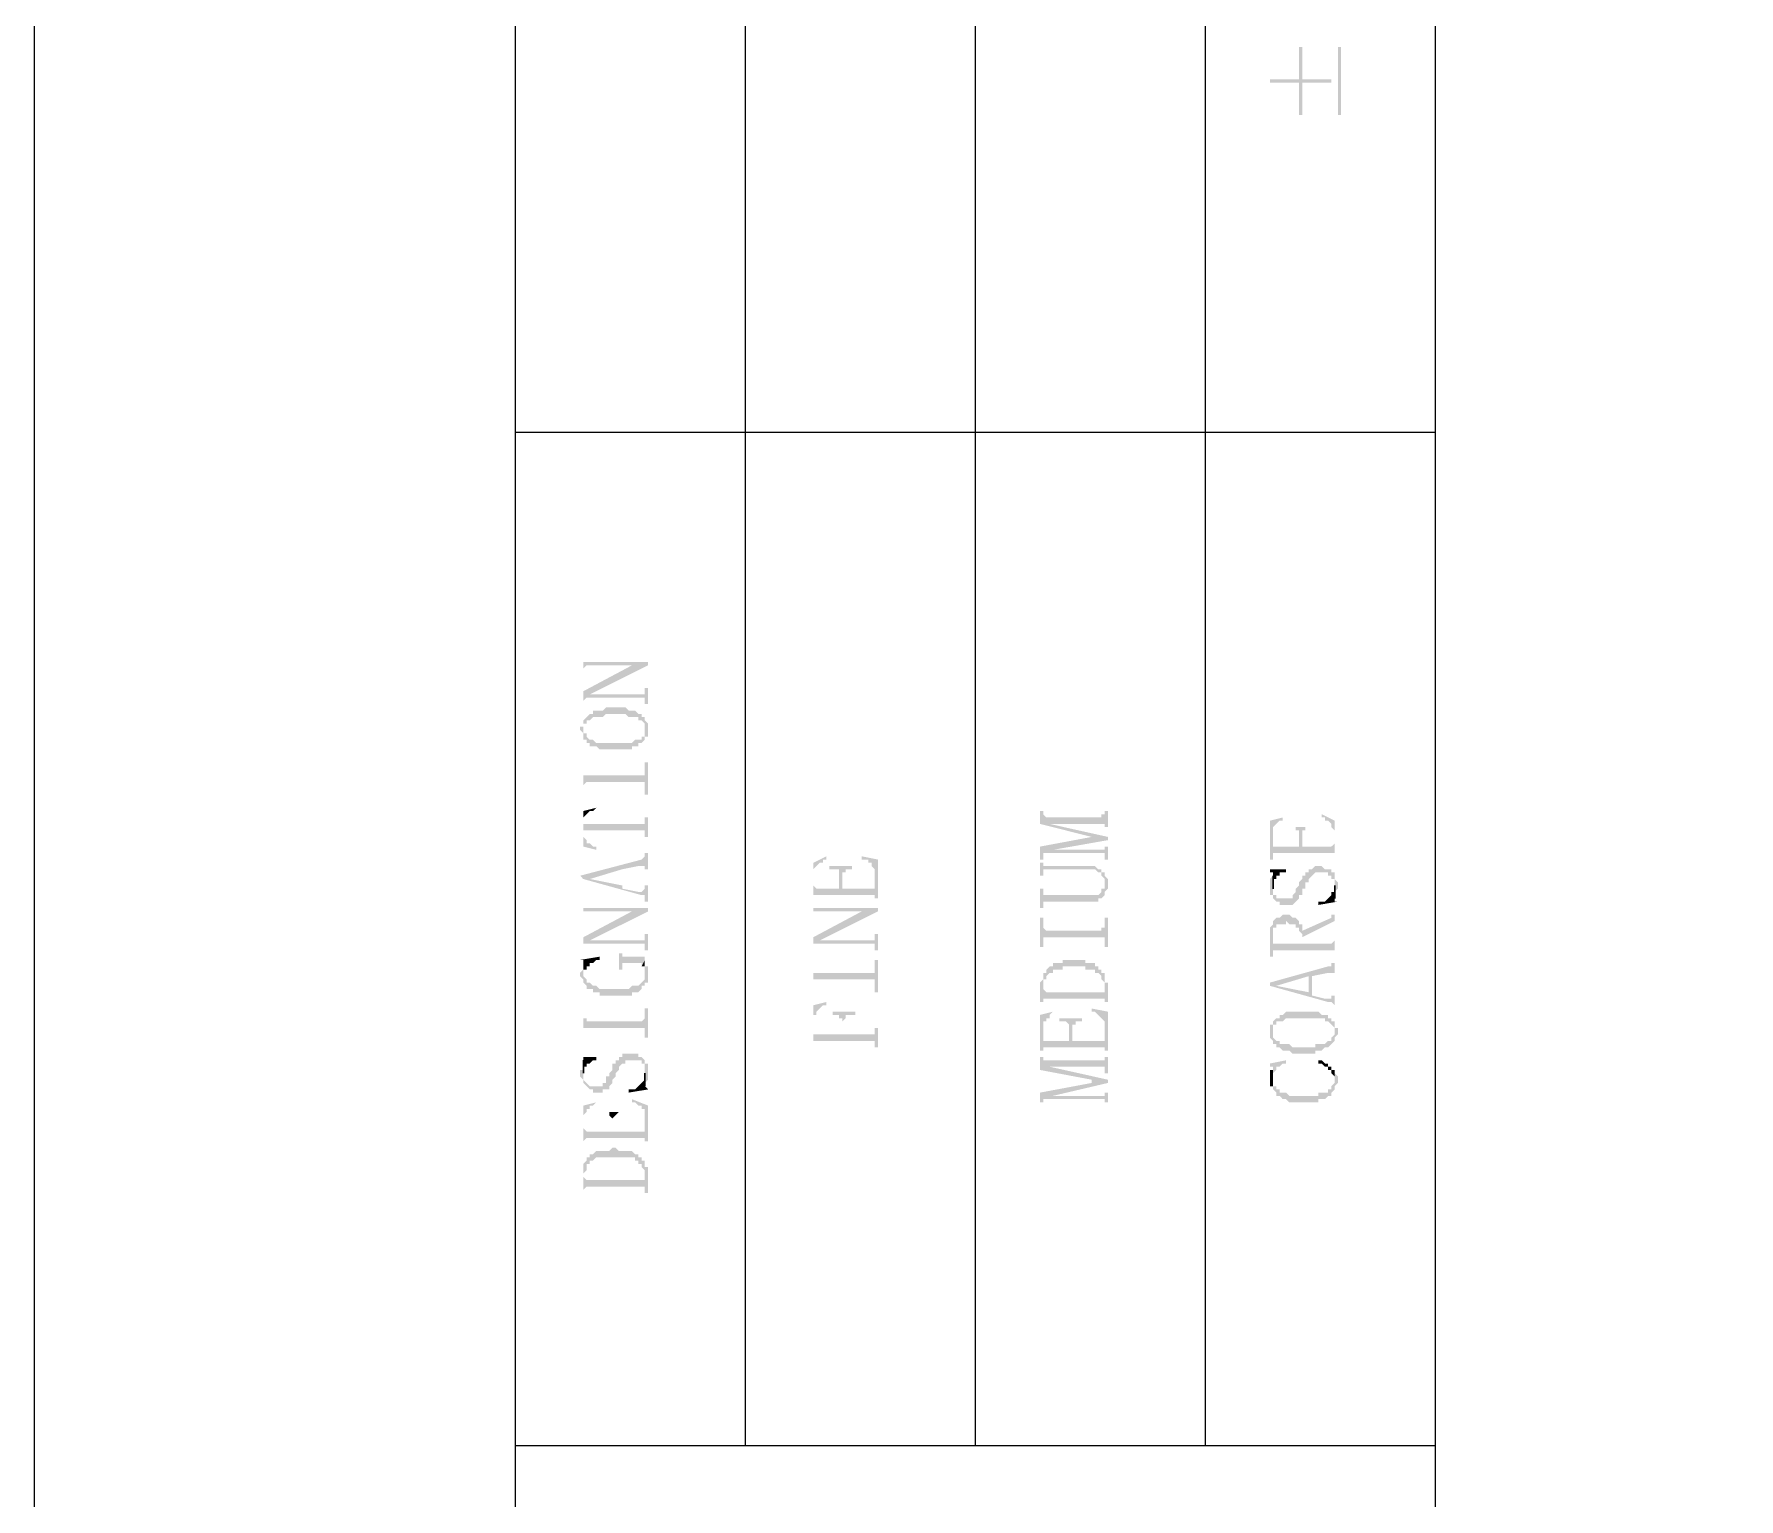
# Model space of a CAD drawing. Header units: inches. Extents: x 3613 to 8393, y -2205 to -794.
# Drawn here: x 4076.93 to 4100.69, y -1648.72 to -1628.3 of the extents above; entities that cross this region are included whole.
import ezdxf

# ---------------------------------------------------------------- set-up
doc = ezdxf.new("R2010")
doc.units = ezdxf.units.IN
doc.header["$MEASUREMENT"] = 0

msp = doc.modelspace()

# ---------------------------------------------------------------- hatches: boundary and pattern name
at = {"transparency": 33554559}
for points in [[(4094.149, -1628.932), (4094.149, -1628.977), (4094.555, -1628.977), (4094.555, -1629.428), (4094.6, -1629.428), (4094.6, -1628.977), (4095.006, -1628.977), (4095.006, -1628.932), (4094.6, -1628.932), (4094.6, -1628.481), (4094.555, -1628.481), (4094.555, -1628.932)], [(4095.142, -1629.428), (4095.142, -1628.481), (4095.097, -1628.481), (4095.097, -1629.428)], [(4084.581, -1636.965), (4084.581, -1637.191), (4084.581, -1637.146), (4084.581, -1637.146), (4084.626, -1637.101), (4085.484, -1637.101), (4085.484, -1637.056), (4084.581, -1637.056)], [(4084.581, -1637.462), (4084.581, -1637.642), (4084.581, -1637.597), (4084.581, -1637.597), (4084.626, -1637.552), (4084.626, -1637.552), (4084.671, -1637.507), (4085.484, -1637.101), (4085.258, -1637.101)], [(4084.626, -1637.552), (4085.438, -1637.552), (4085.438, -1637.597), (4085.438, -1637.642), (4085.484, -1637.642), (4085.484, -1637.417), (4085.438, -1637.417), (4085.438, -1637.507), (4084.671, -1637.507)], [(4084.581, -1637.868), (4084.581, -1638.003), (4084.581, -1637.958), (4084.581, -1637.913), (4084.626, -1637.913), (4084.626, -1637.868), (4084.671, -1637.868), (4084.716, -1637.823), (4084.852, -1637.823), (4084.897, -1637.778), (4085.168, -1637.778), (4085.213, -1637.823), (4085.348, -1637.823), (4085.348, -1637.868), (4085.393, -1637.868), (4085.438, -1637.913), (4085.438, -1637.958), (4085.438, -1638.003), (4085.438, -1637.868), (4085.438, -1637.823), (4085.393, -1637.823), (4085.393, -1637.778), (4085.348, -1637.778), (4085.303, -1637.733), (4085.213, -1637.733), (4085.168, -1637.688), (4084.897, -1637.688), (4084.852, -1637.733), (4084.716, -1637.733), (4084.716, -1637.778), (4084.671, -1637.778), (4084.626, -1637.823), (4084.626, -1637.823)], [(4084.536, -1638.003), (4084.536, -1638.003), (4084.581, -1638.049), (4084.581, -1638.094), (4084.581, -1638.139), (4084.626, -1638.139), (4084.626, -1638.184), (4084.671, -1638.184), (4084.671, -1638.229), (4084.761, -1638.229), (4084.807, -1638.274), (4085.258, -1638.274), (4085.258, -1638.229), (4085.348, -1638.229), (4085.348, -1638.184), (4085.393, -1638.184), (4085.438, -1638.139), (4085.438, -1638.094), (4085.484, -1638.094), (4085.484, -1638.049), (4085.484, -1638.003), (4085.484, -1637.958), (4085.484, -1637.913), (4085.484, -1637.913), (4085.438, -1637.868), (4085.438, -1638.003), (4085.438, -1638.049), (4085.438, -1638.094), (4085.393, -1638.094), (4085.393, -1638.139), (4085.303, -1638.139), (4085.258, -1638.184), (4084.761, -1638.184), (4084.716, -1638.139), (4084.671, -1638.139), (4084.626, -1638.094), (4084.626, -1638.049), (4084.581, -1638.049), (4084.581, -1638.003), (4084.581, -1637.868), (4084.581, -1637.913), (4084.581, -1637.958), (4084.536, -1637.958)], [(4084.581, -1638.455), (4084.581, -1638.906), (4084.581, -1638.771), (4084.581, -1638.771), (4084.626, -1638.726), (4085.438, -1638.726), (4085.438, -1638.906), (4085.484, -1638.906), (4085.484, -1638.455), (4085.438, -1638.455), (4085.438, -1638.59), (4085.438, -1638.635), (4084.581, -1638.635)], [(4084.581, -1639.132), (4084.581, -1639.267), (4084.581, -1639.222), (4084.626, -1639.177), (4084.626, -1639.177), (4084.671, -1639.132), (4084.716, -1639.132), (4084.761, -1639.087), (4084.761, -1639.087)], [(4084.581, -1639.132), (4084.581, -1639.628), (4084.761, -1639.673), (4084.761, -1639.628), (4084.716, -1639.628), (4084.671, -1639.583), (4084.626, -1639.583), (4084.626, -1639.538), (4084.626, -1639.538), (4084.581, -1639.493), (4084.581, -1639.267)], [(4084.581, -1639.267), (4084.581, -1639.448), (4084.581, -1639.403), (4085.438, -1639.403), (4085.438, -1639.448), (4085.438, -1639.493), (4085.484, -1639.493), (4085.484, -1639.222), (4085.438, -1639.222), (4085.438, -1639.267), (4085.438, -1639.312), (4084.581, -1639.312)], [(4090.945, -1639.132), (4090.945, -1639.312), (4091.667, -1639.493), (4091.667, -1639.493), (4091.892, -1639.538), (4091.892, -1639.493), (4091.08, -1639.312), (4091.08, -1639.312), (4091.035, -1639.222), (4091.035, -1639.222), (4090.99, -1639.177), (4090.99, -1639.132), (4090.99, -1639.132)], [(4091.035, -1639.222), (4091.08, -1639.312), (4091.847, -1639.312), (4091.847, -1639.357), (4091.892, -1639.357), (4091.892, -1639.132), (4091.847, -1639.132), (4091.847, -1639.177), (4091.802, -1639.177), (4091.802, -1639.222)], [(4094.149, -1639.267), (4094.149, -1639.809), (4094.194, -1639.809), (4094.194, -1639.403), (4094.194, -1639.357), (4094.194, -1639.357), (4094.239, -1639.312), (4094.239, -1639.312), (4094.284, -1639.267), (4094.329, -1639.267), (4094.329, -1639.222), (4094.329, -1639.222)], [(4094.871, -1639.222), (4094.916, -1639.222), (4094.916, -1639.267), (4094.961, -1639.267), (4095.006, -1639.312), (4095.006, -1639.357), (4095.006, -1639.357), (4095.052, -1639.403), (4095.052, -1639.809), (4095.052, -1639.267), (4094.871, -1639.177)], [(4090.945, -1639.628), (4090.945, -1639.809), (4090.99, -1639.809), (4090.99, -1639.764), (4090.99, -1639.718), (4091.035, -1639.718), (4091.125, -1639.673), (4091.892, -1639.538), (4091.667, -1639.493)], [(4094.194, -1639.764), (4094.194, -1639.718), (4095.052, -1639.718), (4095.052, -1639.764), (4095.052, -1639.583), (4095.052, -1639.583), (4095.006, -1639.628), (4094.6, -1639.628), (4094.6, -1639.493), (4094.555, -1639.628), (4094.194, -1639.628), (4094.194, -1639.448)], [(4094.42, -1639.357), (4094.51, -1639.357), (4094.51, -1639.403), (4094.555, -1639.403), (4094.555, -1639.628), (4094.6, -1639.493), (4094.6, -1639.448), (4094.6, -1639.403), (4094.645, -1639.403), (4094.645, -1639.357), (4094.736, -1639.357)], [(4084.536, -1640.034), (4084.581, -1640.08), (4084.671, -1640.08), (4085.123, -1639.944), (4085.123, -1640.17), (4085.123, -1639.944), (4085.348, -1639.899), (4085.438, -1639.899), (4085.438, -1639.944), (4085.484, -1639.944), (4085.484, -1639.718), (4085.438, -1639.718), (4085.438, -1639.764), (4085.438, -1639.764), (4085.393, -1639.809), (4085.393, -1639.809)], [(4087.785, -1639.854), (4087.785, -1640.35), (4087.785, -1639.989), (4087.785, -1639.944), (4087.83, -1639.899), (4087.83, -1639.899), (4087.876, -1639.854), (4087.921, -1639.854), (4087.921, -1639.809), (4087.966, -1639.809), (4087.966, -1639.764)], [(4088.462, -1639.809), (4088.553, -1639.809), (4088.553, -1639.854), (4088.598, -1639.854), (4088.598, -1639.899), (4088.598, -1639.899), (4088.643, -1639.944), (4088.643, -1640.35), (4088.688, -1640.35), (4088.688, -1639.809), (4088.462, -1639.764)], [(4091.035, -1639.718), (4091.847, -1639.718), (4091.847, -1639.764), (4091.847, -1639.809), (4091.892, -1639.809), (4091.892, -1639.628), (4091.847, -1639.628), (4091.847, -1639.673), (4091.125, -1639.673)], [(4084.581, -1640.08), (4085.393, -1640.305), (4085.438, -1640.305), (4085.438, -1640.35), (4085.438, -1640.395), (4085.484, -1640.395), (4085.484, -1640.17), (4085.438, -1640.17), (4085.438, -1640.215), (4085.438, -1640.215), (4085.393, -1640.26), (4085.348, -1640.26), (4085.123, -1640.215), (4085.123, -1639.944), (4085.123, -1640.17), (4084.671, -1640.08), (4084.671, -1640.08)], [(4087.785, -1640.35), (4087.785, -1640.305), (4088.643, -1640.305), (4088.643, -1640.35), (4088.643, -1640.17), (4088.643, -1640.215), (4088.191, -1640.215), (4088.191, -1640.034), (4088.146, -1640.215), (4087.83, -1640.215), (4087.785, -1640.17), (4087.785, -1639.989)], [(4088.011, -1639.899), (4088.011, -1639.944), (4088.146, -1639.944), (4088.146, -1639.989), (4088.146, -1640.034), (4088.146, -1640.215), (4088.191, -1640.034), (4088.191, -1639.989), (4088.237, -1639.989), (4088.237, -1639.944), (4088.327, -1639.944), (4088.327, -1639.899)], [(4090.945, -1639.854), (4090.945, -1640.034), (4090.99, -1640.034), (4090.99, -1639.989), (4090.99, -1639.944), (4091.712, -1639.944), (4091.757, -1639.989), (4091.802, -1639.989), (4091.802, -1640.034), (4091.802, -1640.034), (4091.847, -1640.08), (4091.847, -1640.125), (4091.847, -1639.989), (4091.802, -1639.989), (4091.802, -1639.944), (4091.757, -1639.944), (4091.712, -1639.899), (4090.99, -1639.899), (4090.99, -1639.854), (4090.99, -1639.854)], [(4090.945, -1640.215), (4090.945, -1640.486), (4090.99, -1640.486), (4090.99, -1640.441), (4090.99, -1640.395), (4091.757, -1640.395), (4091.757, -1640.35), (4091.802, -1640.35), (4091.847, -1640.305), (4091.847, -1640.26), (4091.847, -1640.26), (4091.892, -1640.215), (4091.892, -1640.17), (4091.892, -1640.125), (4091.892, -1640.08), (4091.847, -1640.034), (4091.847, -1640.17), (4091.847, -1640.215), (4091.802, -1640.215), (4091.802, -1640.26), (4091.802, -1640.26), (4091.757, -1640.305), (4090.99, -1640.305), (4090.99, -1640.215)], [(4094.149, -1640.17), (4094.149, -1640.26), (4094.149, -1640.305), (4094.194, -1640.305), (4094.194, -1640.35), (4094.194, -1640.35), (4094.239, -1640.395), (4094.284, -1640.395), (4094.284, -1640.441), (4094.465, -1640.441), (4094.51, -1640.395), (4094.51, -1640.395), (4094.555, -1640.35), (4094.555, -1640.305), (4094.6, -1640.305), (4094.6, -1640.215), (4094.645, -1640.215), (4094.645, -1640.125), (4094.691, -1640.125), (4094.691, -1640.08), (4094.691, -1640.08), (4094.736, -1640.034), (4094.736, -1640.034), (4094.781, -1639.989), (4094.961, -1639.989), (4094.961, -1640.034), (4095.006, -1640.034), (4095.006, -1640.08), (4095.052, -1640.08), (4095.052, -1640.125), (4095.052, -1640.305), (4095.052, -1640.26), (4095.052, -1640.26), (4095.097, -1640.215), (4095.097, -1640.17), (4095.097, -1640.125), (4095.097, -1640.125), (4095.052, -1640.08), (4095.052, -1640.034), (4095.052, -1639.989), (4095.006, -1639.989), (4095.006, -1639.944), (4094.916, -1639.944), (4094.871, -1639.899), (4094.781, -1639.899), (4094.736, -1639.944), (4094.691, -1639.944), (4094.691, -1639.989), (4094.645, -1639.989), (4094.645, -1640.034), (4094.6, -1640.034), (4094.6, -1640.08), (4094.6, -1640.08), (4094.555, -1640.125), (4094.555, -1640.17), (4094.555, -1640.17), (4094.51, -1640.215), (4094.51, -1640.26), (4094.51, -1640.26), (4094.465, -1640.305), (4094.465, -1640.35), (4094.239, -1640.35), (4094.239, -1640.305), (4094.194, -1640.305), (4094.194, -1640.26), (4094.194, -1640.215), (4094.194, -1640.034), (4094.149, -1640.08), (4094.149, -1640.125)], [(4094.149, -1639.944), (4094.149, -1639.989), (4094.194, -1639.989), (4094.194, -1640.125), (4094.194, -1640.08), (4094.239, -1640.08), (4094.239, -1640.034), (4094.284, -1640.034), (4094.284, -1639.989), (4094.375, -1639.989), (4094.375, -1639.944)], [(4094.826, -1640.441), (4094.826, -1640.441), (4095.097, -1640.395), (4095.052, -1640.395), (4095.052, -1640.35), (4095.052, -1640.215), (4095.052, -1640.26), (4095.006, -1640.26), (4095.006, -1640.305), (4095.006, -1640.305), (4094.961, -1640.35), (4094.961, -1640.35), (4094.916, -1640.395), (4094.826, -1640.395)], [(4084.581, -1640.395), (4084.581, -1640.621), (4084.581, -1640.531), (4085.484, -1640.531), (4085.484, -1640.486), (4084.581, -1640.486)], [(4084.581, -1640.892), (4084.581, -1641.072), (4084.581, -1640.982), (4084.626, -1640.982), (4084.671, -1640.937), (4085.484, -1640.531), (4085.258, -1640.531)], [(4087.785, -1640.395), (4087.785, -1640.621), (4087.785, -1640.576), (4087.785, -1640.531), (4088.688, -1640.531), (4088.688, -1640.486), (4087.785, -1640.486)], [(4087.785, -1640.892), (4087.785, -1641.072), (4087.785, -1641.027), (4087.785, -1640.982), (4087.83, -1640.982), (4087.876, -1640.937), (4088.688, -1640.531), (4088.462, -1640.531)], [(4094.6, -1640.802), (4094.6, -1640.892), (4095.052, -1640.666), (4095.052, -1640.531), (4095.052, -1640.576), (4095.006, -1640.576), (4095.006, -1640.621), (4095.006, -1640.621)], [(4090.945, -1640.621), (4090.945, -1641.027), (4090.99, -1641.027), (4090.99, -1640.892), (4091.847, -1640.892), (4091.847, -1641.027), (4091.892, -1641.027), (4091.892, -1640.621), (4091.847, -1640.621), (4091.847, -1640.757), (4091.802, -1640.757), (4091.802, -1640.802), (4091.035, -1640.802), (4090.99, -1640.757), (4090.99, -1640.621)], [(4094.149, -1640.847), (4094.149, -1641.163), (4094.194, -1641.163), (4094.194, -1640.847), (4094.194, -1640.757), (4094.239, -1640.757), (4094.239, -1640.711), (4094.375, -1640.711), (4094.375, -1640.666), (4094.375, -1640.666), (4094.42, -1640.711), (4094.51, -1640.711), (4094.51, -1640.757), (4094.555, -1640.757), (4094.555, -1640.802), (4094.555, -1640.802), (4094.6, -1640.847), (4094.6, -1640.982), (4094.6, -1640.711), (4094.555, -1640.711), (4094.555, -1640.666), (4094.555, -1640.666), (4094.51, -1640.621), (4094.465, -1640.621), (4094.42, -1640.576), (4094.329, -1640.576), (4094.284, -1640.621), (4094.239, -1640.621), (4094.194, -1640.666), (4094.194, -1640.711), (4094.194, -1640.711), (4094.149, -1640.757), (4094.149, -1640.802), (4094.149, -1640.802)], [(4094.194, -1641.118), (4094.194, -1641.072), (4095.052, -1641.072), (4095.052, -1641.163), (4095.052, -1640.892), (4095.052, -1640.937), (4095.052, -1640.937), (4095.006, -1640.982), (4094.6, -1640.982), (4094.6, -1640.757), (4094.6, -1640.711), (4094.6, -1640.982), (4094.194, -1640.982), (4094.194, -1640.892)], [(4084.626, -1640.982), (4085.438, -1640.982), (4085.438, -1641.072), (4085.484, -1641.072), (4085.484, -1640.847), (4085.438, -1640.847), (4085.438, -1640.892), (4085.438, -1640.937), (4084.671, -1640.937)], [(4087.83, -1640.982), (4088.643, -1640.982), (4088.643, -1641.072), (4088.688, -1641.072), (4088.688, -1640.847), (4088.643, -1640.847), (4088.643, -1640.892), (4088.643, -1640.937), (4087.876, -1640.937)], [(4084.536, -1641.208), (4084.581, -1641.208), (4084.581, -1641.253), (4084.581, -1641.388), (4084.581, -1641.343), (4084.626, -1641.343), (4084.626, -1641.298), (4084.671, -1641.298), (4084.671, -1641.253), (4084.716, -1641.253), (4084.761, -1641.208), (4084.807, -1641.208), (4084.807, -1641.163)], [(4085.077, -1641.118), (4085.077, -1641.343), (4085.123, -1641.343), (4085.123, -1641.298), (4085.123, -1641.253), (4085.393, -1641.253), (4085.393, -1641.298), (4085.438, -1641.208), (4085.438, -1641.163), (4085.123, -1641.163), (4085.123, -1641.118), (4085.123, -1641.118)], [(4085.393, -1641.298), (4085.438, -1641.298), (4085.438, -1641.388), (4085.438, -1641.253), (4085.438, -1641.208)], [(4087.785, -1641.208), (4087.785, -1641.659), (4087.785, -1641.524), (4087.785, -1641.479), (4088.643, -1641.479), (4088.643, -1641.659), (4088.688, -1641.659), (4088.688, -1641.208), (4088.643, -1641.208), (4088.643, -1641.343), (4088.643, -1641.388), (4087.785, -1641.388), (4087.785, -1641.343)], [(4090.945, -1641.569), (4090.945, -1641.795), (4090.99, -1641.795), (4090.99, -1641.569), (4090.99, -1641.524), (4090.99, -1641.479), (4091.035, -1641.479), (4091.035, -1641.434), (4091.035, -1641.434), (4091.08, -1641.388), (4091.125, -1641.388), (4091.125, -1641.343), (4091.26, -1641.343), (4091.26, -1641.298), (4091.576, -1641.298), (4091.576, -1641.343), (4091.712, -1641.343), (4091.712, -1641.388), (4091.757, -1641.388), (4091.802, -1641.434), (4091.802, -1641.479), (4091.802, -1641.479), (4091.847, -1641.524), (4091.847, -1641.795), (4091.892, -1641.795), (4091.892, -1641.569), (4091.892, -1641.524), (4091.847, -1641.524), (4091.847, -1641.434), (4091.847, -1641.388), (4091.802, -1641.388), (4091.802, -1641.343), (4091.757, -1641.343), (4091.757, -1641.298), (4091.712, -1641.298), (4091.712, -1641.253), (4091.576, -1641.253), (4091.576, -1641.208), (4091.26, -1641.208), (4091.26, -1641.253), (4091.125, -1641.253), (4091.125, -1641.298), (4091.08, -1641.298), (4091.035, -1641.343), (4091.035, -1641.388), (4090.99, -1641.388), (4090.99, -1641.434), (4090.99, -1641.479), (4090.99, -1641.479), (4090.945, -1641.524), (4090.945, -1641.524)], [(4094.149, -1641.524), (4094.149, -1641.569), (4094.239, -1641.569), (4094.691, -1641.434), (4094.691, -1641.659), (4094.736, -1641.434), (4094.961, -1641.388), (4095.052, -1641.388), (4095.052, -1641.434), (4095.052, -1641.208), (4095.052, -1641.253), (4095.006, -1641.253), (4095.006, -1641.298), (4094.961, -1641.298)], [(4084.536, -1641.388), (4084.536, -1641.434), (4084.536, -1641.434), (4084.581, -1641.479), (4084.581, -1641.524), (4084.581, -1641.524), (4084.626, -1641.569), (4084.626, -1641.614), (4084.716, -1641.614), (4084.716, -1641.659), (4084.807, -1641.659), (4084.807, -1641.704), (4085.258, -1641.704), (4085.258, -1641.659), (4085.348, -1641.659), (4085.393, -1641.614), (4085.393, -1641.569), (4085.438, -1641.569), (4085.438, -1641.524), (4085.484, -1641.524), (4085.484, -1641.479), (4085.484, -1641.388), (4085.484, -1641.343), (4085.484, -1641.298), (4085.438, -1641.298), (4085.438, -1641.434), (4085.438, -1641.479), (4085.438, -1641.479), (4085.393, -1641.524), (4085.393, -1641.524), (4085.348, -1641.569), (4085.258, -1641.569), (4085.213, -1641.614), (4084.807, -1641.614), (4084.761, -1641.569), (4084.716, -1641.569), (4084.671, -1641.524), (4084.626, -1641.524), (4084.626, -1641.479), (4084.626, -1641.479), (4084.581, -1641.434), (4084.581, -1641.298), (4084.581, -1641.343), (4084.581, -1641.343)], [(4094.149, -1641.569), (4094.961, -1641.795), (4095.006, -1641.795), (4095.052, -1641.84), (4095.052, -1641.885), (4095.052, -1641.659), (4095.052, -1641.704), (4095.006, -1641.704), (4095.006, -1641.749), (4094.916, -1641.749), (4094.736, -1641.704), (4094.736, -1641.434), (4094.691, -1641.659), (4094.239, -1641.569), (4094.239, -1641.569)], [(4090.99, -1641.795), (4090.99, -1641.749), (4091.847, -1641.749), (4091.847, -1641.795), (4091.847, -1641.614), (4091.847, -1641.659), (4091.035, -1641.659), (4090.99, -1641.614), (4090.99, -1641.569)], [(4084.581, -1641.885), (4084.581, -1642.291), (4084.581, -1642.156), (4085.438, -1642.156), (4085.438, -1642.291), (4085.484, -1642.291), (4085.484, -1641.885), (4085.438, -1641.885), (4085.438, -1642.02), (4085.438, -1642.02), (4085.393, -1642.065), (4084.626, -1642.065), (4084.626, -1642.02), (4084.581, -1642.02)], [(4087.785, -1641.84), (4087.785, -1642.426), (4087.785, -1642.065), (4087.785, -1641.975), (4087.83, -1641.975), (4087.83, -1641.93), (4087.83, -1641.93), (4087.876, -1641.885), (4087.876, -1641.885), (4087.921, -1641.84), (4087.966, -1641.84), (4087.966, -1641.795)], [(4088.056, -1641.93), (4088.056, -1641.975), (4088.146, -1641.975), (4088.146, -1642.02), (4088.191, -1642.02), (4088.191, -1642.246), (4088.191, -1642.065), (4088.191, -1642.065), (4088.237, -1642.02), (4088.237, -1641.975), (4088.372, -1641.975), (4088.372, -1641.93)], [(4090.945, -1641.975), (4090.945, -1642.472), (4090.99, -1642.472), (4090.99, -1642.111), (4090.99, -1642.065), (4091.035, -1642.065), (4091.035, -1642.02), (4091.08, -1642.02), (4091.08, -1641.975), (4091.08, -1641.975), (4091.125, -1641.93), (4091.17, -1641.93), (4091.125, -1641.93)], [(4091.667, -1641.93), (4091.712, -1641.93), (4091.757, -1641.975), (4091.757, -1641.975), (4091.802, -1642.02), (4091.802, -1642.02), (4091.847, -1642.065), (4091.847, -1642.111), (4091.847, -1642.472), (4091.892, -1642.472), (4091.892, -1641.93), (4091.667, -1641.885)], [(4094.194, -1642.111), (4094.194, -1642.201), (4094.194, -1642.156), (4094.194, -1642.111), (4094.239, -1642.111), (4094.239, -1642.065), (4094.329, -1642.065), (4094.375, -1642.02), (4094.916, -1642.02), (4094.916, -1642.065), (4094.961, -1642.065), (4095.006, -1642.111), (4095.006, -1642.111), (4095.052, -1642.156), (4095.052, -1642.201), (4095.052, -1642.065), (4095.006, -1642.065), (4095.006, -1642.02), (4094.961, -1642.02), (4094.961, -1641.975), (4094.871, -1641.975), (4094.826, -1641.93), (4094.375, -1641.93), (4094.329, -1641.975), (4094.284, -1641.975), (4094.284, -1642.02), (4094.239, -1642.02), (4094.194, -1642.065), (4094.194, -1642.065)], [(4087.785, -1642.381), (4087.785, -1642.336), (4088.643, -1642.336), (4088.643, -1642.426), (4088.688, -1642.426), (4088.688, -1642.156), (4088.643, -1642.156), (4088.643, -1642.201), (4088.643, -1642.246), (4088.191, -1642.246), (4088.191, -1642.065), (4088.191, -1642.246), (4087.785, -1642.246), (4087.785, -1642.065)], [(4090.99, -1642.472), (4090.99, -1642.426), (4091.847, -1642.426), (4091.847, -1642.472), (4091.847, -1642.291), (4091.847, -1642.336), (4091.396, -1642.336), (4091.396, -1642.156), (4091.351, -1642.336), (4090.99, -1642.336), (4090.99, -1642.291), (4090.99, -1642.111)], [(4091.215, -1642.02), (4091.215, -1642.065), (4091.306, -1642.065), (4091.351, -1642.111), (4091.351, -1642.156), (4091.351, -1642.336), (4091.396, -1642.156), (4091.396, -1642.111), (4091.441, -1642.111), (4091.441, -1642.065), (4091.531, -1642.065), (4091.531, -1642.02)], [(4094.149, -1642.201), (4094.149, -1642.246), (4094.149, -1642.291), (4094.149, -1642.291), (4094.194, -1642.336), (4094.194, -1642.381), (4094.239, -1642.381), (4094.239, -1642.426), (4094.284, -1642.426), (4094.329, -1642.472), (4094.42, -1642.472), (4094.465, -1642.517), (4094.781, -1642.517), (4094.781, -1642.472), (4094.871, -1642.472), (4094.916, -1642.426), (4094.961, -1642.426), (4095.006, -1642.381), (4095.006, -1642.381), (4095.052, -1642.336), (4095.052, -1642.291), (4095.052, -1642.291), (4095.097, -1642.246), (4095.097, -1642.201), (4095.097, -1642.156), (4095.052, -1642.156), (4095.052, -1642.111), (4095.052, -1642.201), (4095.052, -1642.246), (4095.052, -1642.246), (4095.006, -1642.291), (4095.006, -1642.336), (4094.961, -1642.336), (4094.916, -1642.381), (4094.781, -1642.381), (4094.781, -1642.426), (4094.465, -1642.426), (4094.42, -1642.381), (4094.284, -1642.381), (4094.284, -1642.336), (4094.239, -1642.336), (4094.194, -1642.291), (4094.194, -1642.246), (4094.194, -1642.111), (4094.149, -1642.111), (4094.149, -1642.156)], [(4084.536, -1642.787), (4084.536, -1642.833), (4084.536, -1642.833), (4084.581, -1642.878), (4084.581, -1642.923), (4084.581, -1642.923), (4084.626, -1642.968), (4084.626, -1642.968), (4084.671, -1643.013), (4084.716, -1643.013), (4084.716, -1643.058), (4084.852, -1643.058), (4084.852, -1643.013), (4084.942, -1643.013), (4084.942, -1642.968), (4084.942, -1642.968), (4084.987, -1642.923), (4084.987, -1642.878), (4084.987, -1642.878), (4085.032, -1642.833), (4085.032, -1642.787), (4085.032, -1642.787), (4085.077, -1642.742), (4085.077, -1642.697), (4085.077, -1642.697), (4085.123, -1642.652), (4085.168, -1642.652), (4085.168, -1642.607), (4085.393, -1642.607), (4085.393, -1642.652), (4085.438, -1642.652), (4085.438, -1642.697), (4085.438, -1642.923), (4085.484, -1642.878), (4085.484, -1642.787), (4085.484, -1642.697), (4085.484, -1642.652), (4085.438, -1642.652), (4085.438, -1642.607), (4085.438, -1642.607), (4085.393, -1642.562), (4085.348, -1642.562), (4085.348, -1642.517), (4085.123, -1642.517), (4085.123, -1642.562), (4085.077, -1642.562), (4085.077, -1642.607), (4085.032, -1642.607), (4085.032, -1642.652), (4084.987, -1642.652), (4084.987, -1642.742), (4084.987, -1642.742), (4084.942, -1642.787), (4084.942, -1642.833), (4084.897, -1642.833), (4084.897, -1642.878), (4084.897, -1642.923), (4084.852, -1642.923), (4084.852, -1642.968), (4084.671, -1642.968), (4084.626, -1642.923), (4084.626, -1642.923), (4084.581, -1642.878), (4084.581, -1642.652), (4084.581, -1642.697), (4084.581, -1642.742), (4084.536, -1642.742)], [(4084.536, -1642.562), (4084.581, -1642.562), (4084.581, -1642.607), (4084.581, -1642.742), (4084.581, -1642.697), (4084.626, -1642.697), (4084.626, -1642.652), (4084.671, -1642.652), (4084.716, -1642.607), (4084.761, -1642.607), (4084.761, -1642.562), (4084.761, -1642.562)], [(4090.945, -1642.562), (4090.945, -1642.742), (4091.667, -1642.878), (4091.667, -1642.923), (4091.892, -1642.923), (4091.892, -1642.878), (4091.08, -1642.697), (4091.08, -1642.697), (4091.035, -1642.607), (4090.99, -1642.607), (4090.99, -1642.562), (4090.99, -1642.562)], [(4091.035, -1642.607), (4091.08, -1642.697), (4091.847, -1642.697), (4091.847, -1642.742), (4091.847, -1642.787), (4091.892, -1642.787), (4091.892, -1642.562), (4091.847, -1642.562), (4091.847, -1642.607), (4091.802, -1642.607)], [(4094.149, -1642.652), (4094.149, -1642.697), (4094.194, -1642.697), (4094.194, -1642.968), (4094.194, -1642.833), (4094.194, -1642.787), (4094.194, -1642.787), (4094.239, -1642.742), (4094.239, -1642.697), (4094.284, -1642.697), (4094.329, -1642.652), (4094.375, -1642.652), (4094.375, -1642.607)], [(4094.826, -1642.652), (4094.871, -1642.652), (4094.916, -1642.697), (4094.961, -1642.697), (4094.961, -1642.742), (4095.006, -1642.742), (4095.006, -1642.787), (4095.006, -1642.787), (4095.052, -1642.833), (4095.052, -1642.878), (4095.052, -1642.742), (4095.006, -1642.742), (4095.006, -1642.697), (4094.961, -1642.697), (4094.961, -1642.652), (4094.916, -1642.652), (4094.871, -1642.607), (4094.826, -1642.607)], [(4085.213, -1643.013), (4085.213, -1643.058), (4085.484, -1643.013), (4085.484, -1643.013), (4085.438, -1642.968), (4085.438, -1642.833), (4085.438, -1642.878), (4085.438, -1642.878), (4085.393, -1642.923), (4085.393, -1642.923), (4085.348, -1642.968), (4085.348, -1642.968), (4085.303, -1643.013), (4085.258, -1643.013)], [(4094.149, -1642.833), (4094.149, -1642.878), (4094.149, -1642.923), (4094.149, -1642.968), (4094.194, -1642.968), (4094.194, -1642.697), (4094.194, -1642.742), (4094.149, -1642.742), (4094.149, -1642.787)], [(4094.194, -1642.968), (4094.194, -1643.013), (4094.194, -1643.013), (4094.239, -1643.058), (4094.239, -1643.103), (4094.284, -1643.103), (4094.329, -1643.149), (4094.375, -1643.149), (4094.42, -1643.194), (4094.826, -1643.194), (4094.826, -1643.149), (4094.916, -1643.149), (4094.961, -1643.103), (4095.006, -1643.103), (4095.006, -1643.058), (4095.006, -1643.058), (4095.052, -1643.013), (4095.052, -1642.968), (4095.052, -1642.968), (4095.097, -1642.923), (4095.097, -1642.878), (4095.097, -1642.833), (4095.097, -1642.833), (4095.052, -1642.787), (4095.052, -1642.742), (4095.052, -1642.878), (4095.052, -1642.923), (4095.052, -1642.923), (4095.006, -1642.968), (4095.006, -1643.013), (4094.961, -1643.013), (4094.961, -1643.058), (4094.826, -1643.058), (4094.826, -1643.103), (4094.42, -1643.103), (4094.375, -1643.058), (4094.284, -1643.058), (4094.284, -1643.013), (4094.239, -1643.013), (4094.239, -1642.968), (4094.194, -1642.968), (4094.194, -1642.923), (4094.194, -1642.878), (4094.194, -1642.878)], [(4085.258, -1643.194), (4085.303, -1643.194), (4085.348, -1643.239), (4085.393, -1643.239), (4085.393, -1643.284), (4085.438, -1643.284), (4085.438, -1643.374), (4085.438, -1643.735), (4085.484, -1643.735), (4085.484, -1643.239), (4085.258, -1643.149)], [(4090.945, -1643.058), (4090.945, -1643.194), (4090.99, -1643.194), (4090.99, -1643.149), (4091.035, -1643.149), (4091.125, -1643.103), (4091.892, -1642.923), (4091.667, -1642.923)], [(4091.035, -1643.149), (4091.847, -1643.149), (4091.847, -1643.194), (4091.892, -1643.194), (4091.892, -1643.058), (4091.847, -1643.058), (4091.847, -1643.103), (4091.125, -1643.103)], [(4084.581, -1643.239), (4084.581, -1643.735), (4084.581, -1643.374), (4084.581, -1643.374), (4084.626, -1643.329), (4084.626, -1643.284), (4084.671, -1643.284), (4084.671, -1643.239), (4084.716, -1643.239), (4084.761, -1643.194), (4084.761, -1643.194)], [(4084.852, -1643.329), (4084.942, -1643.329), (4084.942, -1643.374), (4084.942, -1643.374), (4084.987, -1643.419), (4084.987, -1643.6), (4084.987, -1643.419), (4084.987, -1643.419), (4085.032, -1643.374), (4085.032, -1643.374), (4085.077, -1643.329), (4085.123, -1643.329)], [(4084.581, -1643.735), (4084.581, -1643.735), (4084.626, -1643.69), (4085.438, -1643.69), (4085.438, -1643.735), (4085.438, -1643.555), (4085.438, -1643.6), (4084.987, -1643.6), (4084.987, -1643.419), (4084.987, -1643.6), (4084.626, -1643.6), (4084.581, -1643.555), (4084.581, -1643.419)], [(4084.581, -1644.187), (4084.581, -1644.457), (4084.581, -1644.187), (4084.581, -1644.187), (4084.626, -1644.141), (4084.626, -1644.096), (4084.626, -1644.051), (4084.671, -1644.051), (4084.671, -1644.006), (4084.716, -1644.006), (4084.761, -1643.961), (4085.303, -1643.961), (4085.303, -1644.006), (4085.348, -1644.006), (4085.348, -1644.051), (4085.393, -1644.051), (4085.393, -1644.096), (4085.393, -1644.096), (4085.438, -1644.141), (4085.438, -1644.187), (4085.438, -1644.457), (4085.484, -1644.457), (4085.484, -1644.187), (4085.484, -1644.096), (4085.438, -1644.096), (4085.438, -1644.051), (4085.438, -1644.006), (4085.393, -1644.006), (4085.393, -1643.961), (4085.348, -1643.961), (4085.348, -1643.916), (4085.303, -1643.916), (4085.258, -1643.871), (4085.077, -1643.871), (4085.032, -1643.826), (4084.987, -1643.826), (4084.942, -1643.871), (4084.761, -1643.871), (4084.716, -1643.916), (4084.671, -1643.916), (4084.671, -1643.961), (4084.626, -1643.961), (4084.626, -1644.006), (4084.626, -1644.006), (4084.581, -1644.051), (4084.581, -1644.141)], [(4084.581, -1644.412), (4084.581, -1644.412), (4084.626, -1644.367), (4085.438, -1644.367), (4085.438, -1644.412), (4085.438, -1644.232), (4085.438, -1644.277), (4084.626, -1644.277), (4084.581, -1644.232), (4084.581, -1644.232)]]:
    msp.add_hatch(color=256, dxfattribs=at).paths.add_polyline_path(points)

# ---------------------------------------------------------------- linework, layer by layer
msp.add_line((4083.633, -1574.063), (4083.633, -1860.804))
for points in [[(4496.927, -1865.063), (4496.927, -1568.063), (4076.927, -1568.063), (4076.927, -1865.063)], [(4094.194, -1640.034), (4094.194, -1640.215), (4094.194, -1640.17), (4094.194, -1640.034)], [(4095.052, -1640.215), (4095.052, -1640.35), (4095.052, -1640.305), (4095.052, -1640.17)], [(4084.581, -1642.652), (4084.581, -1642.787), (4084.581, -1642.607)], [(4085.438, -1642.833), (4085.438, -1642.968), (4085.438, -1642.923), (4085.438, -1642.787), (4085.438, -1642.787)]]:
    msp.add_lwpolyline(points, close=True)
for points in [[(4086.838, -1574.063), (4086.838, -1647.978)], [(4090.042, -1574.063), (4090.042, -1647.978)], [(4093.246, -1574.063), (4093.246, -1647.978)], [(4096.451, -1574.063), (4096.451, -1860.804)], [(4083.633, -1633.851), (4096.451, -1633.851)], [(4083.633, -1647.978), (4096.451, -1647.978)]]:
    msp.add_lwpolyline(points)

doc.saveas('drawing.dxf')
